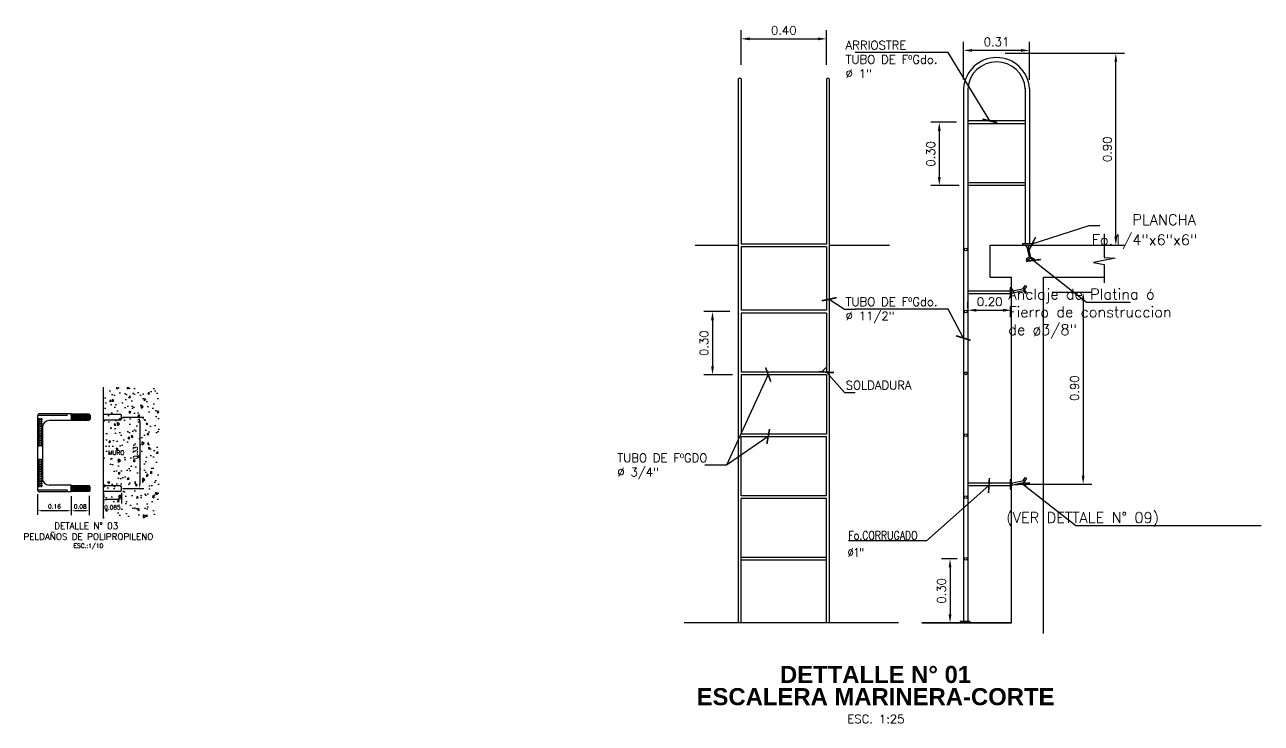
# Model space of a CAD drawing. Header units: metres. Extents: x -90 to 2507, y -28 to 972.
# Drawn here: x 179.18 to 184.98, y 186.22 to 189.5 of the extents above; entities that cross this region are included whole.
import ezdxf
from ezdxf.enums import TextEntityAlignment as Align

# ---------------------------------------------------------------- set-up
doc = ezdxf.new("R2010")
doc.units = ezdxf.units.M
doc.linetypes.add('HIDDEN', pattern=[9.524999999999999, 6.35, -3.175])
for name, color, linetype in [('A-MURO', 6, 'Continuous'), ('FIERRO', 6, 'Continuous'), ('G-achurado', 9, 'Continuous'), ('G-acotado', 8, 'Continuous'), ('G-textos-notas', 7, 'Continuous'), ('G-textos-subtitulo', 3, 'Continuous'), ('G-textos-titulos', 4, 'Continuous'), ('S-TUBERIAS-NUEVAS', 3, 'Continuous')]:
    doc.layers.add(name, color=color, linetype=linetype)
doc.styles.add('01COTAS', font='romans.shx')
doc.styles.add('10-NOTAS', font='romans.shx', dxfattribs={"height": 0.02})
doc.styles.add('10-SUBTITULO', font='romand.shx', dxfattribs={"height": 0.03})
doc.styles.add('20-NOTAS', font='romans.shx', dxfattribs={"height": 0.04})
doc.styles.add('20-TITULO', font='arialbd.ttf', dxfattribs={"height": 0.08})
doc.styles.add('25-NOTAS', font='romans.shx', dxfattribs={"height": 0.05})
doc.styles.add('ROMANS', font='romans.shx')
doc.dimstyles.new('DIM-1', dxfattribs={"dimtxt": 0.05, "dimasz": 0.05, "dimexe": 0.05, "dimexo": 0.025, "dimgap": 0.03, "dimtad": 2, "dimtih": 1, "dimtoh": 1, "dimzin": 1, "dimdsep": 46, "dimtxsty": 'ROMANS', "dimblk": 'ARCHTICK', "dimcen": 0, "dimdle": 0.05, "dimclrd": 1, "dimclre": 1, "dimclrt": 256, "dimadec": 0, "dimazin": 0, "dimtfac": 1, "dimtofl": 0, "dimtmove": 0, "dimatfit": 3, "dimldrblk": 'ARCHTICK', "dimfxl": 1, "dimtolj": 1, "dimtzin": 1, "dimlwd": -1, "dimlwe": -1, "dimarcsym": 0})
doc.dimstyles.new('DIM-10-PLANTA', dxfattribs={"dimscale": 0.01, "dimtxt": 2, "dimasz": 2, "dimexe": 2, "dimexo": 2, "dimgap": 1, "dimtad": 1, "dimzin": 1, "dimdsep": 46, "dimtxsty": '01COTAS', "dimcen": 25, "dimclrd": 9, "dimclre": 9, "dimclrt": 7, "dimadec": 0, "dimazin": 0, "dimtfac": 1, "dimtmove": 2, "dimatfit": 3, "dimfxl": 1, "dimtolj": 1, "dimtzin": 0, "dimarcsym": 0})
doc.dimstyles.new('DIM-20-PLANTA', dxfattribs={"dimscale": 0.02, "dimtxt": 2, "dimasz": 2, "dimexe": 2, "dimexo": 2, "dimgap": 1, "dimtad": 1, "dimzin": 1, "dimdsep": 46, "dimtxsty": '01COTAS', "dimcen": 25, "dimclrd": 9, "dimclre": 9, "dimclrt": 7, "dimadec": 0, "dimazin": 0, "dimtfac": 1, "dimtmove": 2, "dimatfit": 3, "dimfxl": 1, "dimtolj": 1, "dimtzin": 0, "dimarcsym": 0})
pattern_1 = [(99.99999999999993, (-18.17732780829236, -18.74069743111727), (-0.007222826262529514, -0.001273579147053635), []), (99.99999999999993, (-18.17534472506397, -18.73786529475743), (-0.007222826262529514, -0.001273579147053635), [])]
pattern_2 = [(0, (-18.19874709090128, -18.74069743111727), (0, 0.005587999999999788), [0.005587999999999788, -0.005587999999999788]), (90, (-18.19874709090128, -18.74069743111727), (-0.005587999999999788, 3.421663156817575e-19), [0.005587999999999788, -0.005587999999999788])]

# ---------------------------------------------------------------- blocks, each defined once
blk = doc.blocks.new('*D139')
at = {"color": 9, "lineweight": -2, "transparency": 16777216}
for p, q in [((182.485866158292, 188.1529601445297), (182.3653010404178, 188.1529601445297)), ((182.4053010404178, 188.1129601445297), (182.4053010404178, 187.8964601445296)), ((182.498866158292, 187.8564601445296), (182.3653010404178, 187.8564601445296))]:
    blk.add_line(p, q, dxfattribs=at)
at = {"color": 9, "transparency": 16777216}
for points in [[(182.3986343737511, 188.1129601445297), (182.4119677070844, 188.1129601445297), (182.4053010404178, 188.1529601445297)], [(182.3986343737511, 187.8964601445296), (182.4119677070844, 187.8964601445296), (182.4053010404178, 187.8564601445296)]]:
    blk.add_solid(points, dxfattribs=at)
at = {"layer": 'Defpoints', "color": 0, "transparency": 16777216}
for p in [(182.525866158292, 188.1529601445297), (182.4053010404178, 187.8564601445296), (182.538866158292, 187.8564601445296)]:
    blk.add_point(p, dxfattribs=at)
at = {"color": 7, "transparency": 16777216, "insert": (182.3653010404178, 188.0047101445296), "char_height": 0.04, "attachment_point": 5, "rotation": 90, "style": '01COTAS'}
blk.add_mtext('\\A1;0.30', dxfattribs=at)
blk = doc.blocks.new('*D140')
at = {"color": 9, "lineweight": -2, "transparency": 16777216}
for p, q in [((182.538866158292, 189.3105679239719), (182.538866158292, 189.4716232488165)), ((182.9388661582919, 189.3105679239719), (182.9388661582919, 189.4716232488165)), ((182.578866158292, 189.4316232488165), (182.898866158292, 189.4316232488165))]:
    blk.add_line(p, q, dxfattribs=at)
at = {"color": 9, "transparency": 16777216}
for points in [[(182.578866158292, 189.4382899154832), (182.578866158292, 189.4249565821498), (182.538866158292, 189.4316232488165)], [(182.898866158292, 189.4382899154832), (182.898866158292, 189.4249565821498), (182.9388661582919, 189.4316232488165)]]:
    blk.add_solid(points, dxfattribs=at)
at = {"layer": 'Defpoints', "color": 0, "transparency": 16777216}
for p in [(182.9388661582919, 189.4316232488165), (182.538866158292, 189.2705679239719), (182.9388661582919, 189.2705679239719)]:
    blk.add_point(p, dxfattribs=at)
at = {"color": 7, "transparency": 16777216, "insert": (182.738866158292, 189.4716232488165), "char_height": 0.04, "attachment_point": 5, "style": '01COTAS'}
blk.add_mtext('\\A1;0.40', dxfattribs=at)
blk = doc.blocks.new('*D141')
at = {"color": 9, "lineweight": -2, "transparency": 16777216}
for p, q in [((183.5811106625912, 189.2411601474155), (183.5811106625912, 189.4173428757161)), ((183.890259467311, 189.2387970100696), (183.890259467311, 189.4173428757161)), ((183.850259467311, 189.3773428757161), (183.6211106625912, 189.3773428757161))]:
    blk.add_line(p, q, dxfattribs=at)
at = {"color": 9, "transparency": 16777216}
for points in [[(183.6211106625912, 189.3840095423828), (183.6211106625912, 189.3706762090494), (183.5811106625912, 189.3773428757161)], [(183.850259467311, 189.3840095423828), (183.850259467311, 189.3706762090494), (183.890259467311, 189.3773428757161)]]:
    blk.add_solid(points, dxfattribs=at)
at = {"layer": 'Defpoints', "color": 0, "transparency": 16777216}
for p in [(183.5811106625912, 189.3773428757161), (183.5811106625912, 189.2011601474155), (183.890259467311, 189.1987970100696)]:
    blk.add_point(p, dxfattribs=at)
at = {"color": 7, "transparency": 16777216, "insert": (183.7356850649511, 189.4173428757161), "char_height": 0.04, "attachment_point": 5, "style": '01COTAS'}
blk.add_mtext('\\A1;0.31', dxfattribs=at)
blk = doc.blocks.new('*D490')
at = {"color": 9, "lineweight": -2, "transparency": 16777216}
for p, q in [((183.6011106599213, 188.1703347020533), (183.6011106599213, 188.1994974352245)), ((183.805997835549, 188.1703347020533), (183.805997835549, 188.1994974352245)), ((183.6411106599213, 188.1594974352245), (183.765997835549, 188.1594974352245))]:
    blk.add_line(p, q, dxfattribs=at)
at = {"color": 9, "transparency": 16777216}
for points in [[(183.6411106599213, 188.1661641018911), (183.6411106599213, 188.1528307685578), (183.6011106599213, 188.1594974352245)], [(183.765997835549, 188.1661641018911), (183.765997835549, 188.1528307685578), (183.805997835549, 188.1594974352245)]]:
    blk.add_solid(points, dxfattribs=at)
at = {"layer": 'Defpoints', "color": 0, "transparency": 16777216}
for p in [(183.805997835549, 188.1594974352245), (183.6011106599213, 188.1303347020533), (183.805997835549, 188.1303347020533)]:
    blk.add_point(p, dxfattribs=at)
at = {"color": 7, "transparency": 16777216, "insert": (183.7035542477352, 188.1994974352245), "char_height": 0.04, "attachment_point": 5, "style": '01COTAS'}
blk.add_mtext('\\A1;0.20', dxfattribs=at)
blk = doc.blocks.new('*D491')
at = {"color": 9, "lineweight": -2, "transparency": 16777216}
for p, q in [((183.7756850649973, 189.3639122844814), (184.334596947231, 189.3639122844814)), ((184.294596947231, 188.5039122844813), (184.294596947231, 189.3239122844815)), ((184.1929422037217, 188.4639122844814), (184.334596947231, 188.4639122844814))]:
    blk.add_line(p, q, dxfattribs=at)
at = {"color": 9, "transparency": 16777216}
for points in [[(184.2879302805643, 189.3239122844815), (184.3012636138976, 189.3239122844815), (184.294596947231, 189.3639122844814)], [(184.2879302805643, 188.5039122844813), (184.3012636138976, 188.5039122844813), (184.294596947231, 188.4639122844814)]]:
    blk.add_solid(points, dxfattribs=at)
at = {"layer": 'Defpoints', "color": 0, "transparency": 16777216}
for p in [(183.7356850649973, 189.3639122844814), (184.294596947231, 189.3639122844814), (184.1529422037217, 188.4639122844814)]:
    blk.add_point(p, dxfattribs=at)
at = {"color": 7, "transparency": 16777216, "insert": (184.254596947231, 188.9139122844813), "char_height": 0.04, "attachment_point": 5, "rotation": 90, "style": '01COTAS'}
blk.add_mtext('\\A1;0.90', dxfattribs=at)
blk = doc.blocks.new('*D492')
at = {"color": 9, "lineweight": -2, "transparency": 16777216}
for p, q in [((183.9959978355492, 188.2439122844814), (184.1813673135832, 188.2439122844814)), ((184.1413673135832, 188.2039122844814), (184.1413673135832, 187.3839122844813)), ((183.8391933030876, 187.3439122844813), (184.1813673135832, 187.3439122844813))]:
    blk.add_line(p, q, dxfattribs=at)
at = {"color": 9, "transparency": 16777216}
for points in [[(184.1347006469165, 188.2039122844814), (184.1480339802499, 188.2039122844814), (184.1413673135832, 188.2439122844814)], [(184.1347006469165, 187.3839122844813), (184.1480339802499, 187.3839122844813), (184.1413673135832, 187.3439122844813)]]:
    blk.add_solid(points, dxfattribs=at)
at = {"layer": 'Defpoints', "color": 0, "transparency": 16777216}
for p in [(183.9559978355492, 188.2439122844814), (183.7991933030876, 187.3439122844813), (184.1413673135832, 187.3439122844813)]:
    blk.add_point(p, dxfattribs=at)
at = {"color": 7, "transparency": 16777216, "insert": (184.1013673135832, 187.7939122844813), "char_height": 0.04, "attachment_point": 5, "rotation": 90, "style": '01COTAS'}
blk.add_mtext('\\A1;0.90', dxfattribs=at)
blk = doc.blocks.new('*D493')
at = {"color": 9, "lineweight": -2, "transparency": 16777216}
for p, q in [((183.5511874970809, 186.993912284481), (183.4779794690333, 186.993912284481)), ((183.5179794690333, 186.953912284481), (183.5179794690333, 186.733912284481)), ((183.5251528321818, 186.693912284481), (183.4779794690333, 186.693912284481))]:
    blk.add_line(p, q, dxfattribs=at)
at = {"color": 9, "transparency": 16777216}
for points in [[(183.5113128023666, 186.953912284481), (183.5246461356999, 186.953912284481), (183.5179794690333, 186.993912284481)], [(183.5113128023666, 186.733912284481), (183.5246461356999, 186.733912284481), (183.5179794690333, 186.693912284481)]]:
    blk.add_solid(points, dxfattribs=at)
at = {"layer": 'Defpoints', "color": 0, "transparency": 16777216}
for p in [(183.5911874970809, 186.993912284481), (183.5179794690333, 186.693912284481), (183.5651528321818, 186.693912284481)]:
    blk.add_point(p, dxfattribs=at)
at = {"color": 7, "transparency": 16777216, "insert": (183.4779794690333, 186.843912284481), "char_height": 0.04, "attachment_point": 5, "rotation": 90, "style": '01COTAS'}
blk.add_mtext('\\A1;0.30', dxfattribs=at)
blk = doc.blocks.new('*D537')
at = {"layer": 'Defpoints', "color": 0, "transparency": 16777216}
for p in [(179.4016985943705, 187.3080798305427), (179.4854888791234, 187.310241890013), (179.4016985943705, 187.2196510680861)]:
    blk.add_point(p, dxfattribs=at)
at = {"layer": 'G-acotado', "color": 9, "lineweight": -2, "transparency": 16777216}
for p, q in [((179.4016985943705, 187.2880798305426), (179.4016985943705, 187.199651068086)), ((179.4854888791234, 187.290241890013), (179.4854888791234, 187.199651068086)), ((179.4654888791234, 187.2196510680861), (179.4216985943706, 187.2196510680861))]:
    blk.add_line(p, q, dxfattribs=at)
at = {"layer": 'G-acotado', "color": 9, "transparency": 16777216}
for points in [[(179.4216985943706, 187.2229844014194), (179.4216985943706, 187.2163177347527), (179.4016985943705, 187.2196510680861)], [(179.4654888791234, 187.2229844014194), (179.4654888791234, 187.2163177347527), (179.4854888791234, 187.2196510680861)]]:
    blk.add_solid(points, dxfattribs=at)
at = {"layer": 'G-acotado', "color": 7, "transparency": 16777216, "insert": (179.443593736747, 187.2396510680861), "char_height": 0.02, "attachment_point": 5, "style": '01COTAS'}
blk.add_mtext('\\A1;0.08', dxfattribs=at)
blk = doc.blocks.new('*D538')
at = {"layer": 'Defpoints', "color": 0, "transparency": 16777216}
for p in [(179.2439094130457, 187.3174585203136), (179.4016985943705, 187.3080798305427), (179.2439094130457, 187.2198654493144)]:
    blk.add_point(p, dxfattribs=at)
at = {"layer": 'G-acotado', "color": 9, "lineweight": -2, "transparency": 16777216}
for p, q in [((179.2439094130457, 187.2974585203135), (179.2439094130457, 187.1998654493144)), ((179.4016985943705, 187.2880798305426), (179.4016985943705, 187.1998654493144)), ((179.3816985943705, 187.2198654493144), (179.2639094130457, 187.2198654493144))]:
    blk.add_line(p, q, dxfattribs=at)
at = {"layer": 'G-acotado', "color": 9, "transparency": 16777216}
for points in [[(179.2639094130457, 187.2231987826477), (179.2639094130457, 187.216532115981), (179.2439094130457, 187.2198654493144)], [(179.3816985943705, 187.2231987826477), (179.3816985943705, 187.216532115981), (179.4016985943705, 187.2198654493144)]]:
    blk.add_solid(points, dxfattribs=at)
at = {"layer": 'G-acotado', "color": 7, "transparency": 16777216, "insert": (179.3228040037081, 187.2398654493144), "char_height": 0.02, "attachment_point": 5, "style": '01COTAS'}
blk.add_mtext('\\A1;0.16', dxfattribs=at)
blk = doc.blocks.new('*D310')
at = {"layer": 'Defpoints', "color": 0, "transparency": 16777216}
for p in [(179.6230769134316, 187.6583211882277), (179.6230769134316, 187.3238768989501), (179.7219726350186, 187.3238768989501)]:
    blk.add_point(p, dxfattribs=at)
at = {"layer": 'G-acotado', "color": 9, "lineweight": -2, "transparency": 16777216}
for p, q in [((179.6430769134316, 187.6583211882277), (179.7419726350186, 187.6583211882277)), ((179.7219726350186, 187.6383211882276), (179.7219726350186, 187.3438768989502)), ((179.6430769134316, 187.3238768989501), (179.7419726350186, 187.3238768989501))]:
    blk.add_line(p, q, dxfattribs=at)
at = {"layer": 'G-acotado', "color": 9, "transparency": 16777216}
for points in [[(179.7186393016853, 187.6383211882276), (179.725305968352, 187.6383211882276), (179.7219726350186, 187.6583211882277)], [(179.7186393016853, 187.3438768989502), (179.725305968352, 187.3438768989502), (179.7219726350186, 187.3238768989501)]]:
    blk.add_solid(points, dxfattribs=at)
at = {"layer": 'G-acotado', "color": 7, "transparency": 16777216, "insert": (179.7019726350186, 187.4910990435889), "char_height": 0.02, "attachment_point": 5, "rotation": 90, "style": '01COTAS'}
blk.add_mtext('\\A1;0.33', dxfattribs=at)
blk = doc.blocks.new('*D311')
at = {"layer": 'Defpoints', "color": 0, "transparency": 16777216}
for p in [(179.5517723004632, 187.3238768989501), (179.636632057563, 187.3238768989501), (179.636632057563, 187.273631406932)]:
    blk.add_point(p, dxfattribs=at)
at = {"layer": 'G-acotado', "color": 9, "lineweight": -2, "transparency": 16777216}
for p, q in [((179.5517723004632, 187.3038768989501), (179.5517723004632, 187.253631406932)), ((179.5717723004632, 187.273631406932), (179.616632057563, 187.273631406932)), ((179.636632057563, 187.3038768989501), (179.636632057563, 187.253631406932))]:
    blk.add_line(p, q, dxfattribs=at)
at = {"layer": 'G-acotado', "color": 9, "transparency": 16777216}
for points in [[(179.5717723004632, 187.2769647402653), (179.5717723004632, 187.2702980735987), (179.5517723004632, 187.273631406932)], [(179.616632057563, 187.2769647402653), (179.616632057563, 187.2702980735987), (179.636632057563, 187.273631406932)]]:
    blk.add_solid(points, dxfattribs=at)
at = {"layer": 'G-acotado', "color": 7, "transparency": 16777216, "insert": (179.5942021790131, 187.2357257274887), "char_height": 0.02, "attachment_point": 5, "style": '01COTAS'}
blk.add_mtext('\\A1;0.085', dxfattribs=at)
blk = doc.blocks.new('*D343')
at = {"color": 9, "lineweight": -2, "transparency": 16777216}
for p, q in [((183.5481106599215, 189.0404122844815), (183.4275455420473, 189.0404122844815)), ((183.4675455420473, 189.0004122844815), (183.4675455420473, 188.7839122844814)), ((183.5611106599215, 188.7439122844814), (183.4275455420473, 188.7439122844814))]:
    blk.add_line(p, q, dxfattribs=at)
at = {"color": 9, "transparency": 16777216}
for points in [[(183.4608788753806, 189.0004122844815), (183.4742122087139, 189.0004122844815), (183.4675455420473, 189.0404122844815)], [(183.4608788753806, 188.7839122844814), (183.4742122087139, 188.7839122844814), (183.4675455420473, 188.7439122844814)]]:
    blk.add_solid(points, dxfattribs=at)
at = {"layer": 'Defpoints', "color": 0, "transparency": 16777216}
for p in [(183.5881106599215, 189.0404122844815), (183.4675455420473, 188.7439122844814), (183.6011106599215, 188.7439122844814)]:
    blk.add_point(p, dxfattribs=at)
at = {"color": 7, "transparency": 16777216, "insert": (183.4275455420473, 188.8921622844814), "char_height": 0.04, "attachment_point": 5, "rotation": 90, "style": '01COTAS'}
blk.add_mtext('\\A1;0.30', dxfattribs=at)

msp = doc.modelspace()

# ---------------------------------------------------------------- hatches: boundary and pattern name
h = msp.add_hatch()
h.set_pattern_fill('ANGLE', color=8, scale=2)
h.set_pattern_definition([(0, (-182.938866158292, -187.8694601445296), (0, 13.97), [10.16, -3.81]), (90, (-182.938866158292, -187.8694601445296), (-13.97, 8.554157892044263e-16), [10.16, -3.81])])
h.paths.add_polyline_path([(182.9388661582919, 187.8924113852765), (182.9159149175449, 187.8694601445296), (182.9388661582919, 187.8694601445296)])
h = msp.add_hatch()
h.set_pattern_fill('ANSI32', color=8, scale=0.0007699999999999708, angle=55)
h.set_pattern_definition(pattern_1)
h.paths.add_polyline_path([(179.4016985943705, 187.6719561971647), (179.4016985943705, 187.6446861792905), (179.4854888791234, 187.6446861792905), (179.4854888791234, 187.6719561971647)])
h = msp.add_hatch()
h.set_pattern_fill('ANSI32', color=8, scale=0.001099999999999958, angle=45)
h.set_pattern_definition([(90, (-18.17732780829236, -18.74069743111727), (-0.0104774999999996, 1.908195823574416e-18), []), (90, (-18.17383530678381, -18.73720492960872), (-0.0104774999999996, 1.908195823574416e-18), [])])
h.paths.add_polyline_path([(179.4895649750802, 187.667035830826), (179.4854888791234, 187.6719561971647), (179.4854888791234, 187.6446861792905), (179.4895649750802, 187.6496065456292)])
h = msp.add_hatch()
h.set_pattern_fill('SQUARE', color=8, scale=0.001759999999999933)
h.set_pattern_definition(pattern_2)
h.paths.add_polyline_path([(179.2439094130457, 187.6575952005206), (179.266829458474, 187.6575952005206), (179.266829458474, 187.5188193858901), (179.2439094130457, 187.5188193858901)])
h = msp.add_hatch()
h.set_pattern_fill('SQUARE', color=8, scale=0.001759999999999933)
h.set_pattern_definition(pattern_2)
h.paths.add_polyline_path([(179.2439094130457, 187.3296652698071), (179.266829458474, 187.3296652698071), (179.266829458474, 187.4633787012876), (179.2439094130457, 187.4633787012876)])
h = msp.add_hatch()
h.set_pattern_fill('ANSI32', color=8, scale=0.0007699999999999708, angle=55)
h.set_pattern_definition(pattern_1)
h.paths.add_polyline_path([(179.4854888791234, 187.310241890013), (179.4016985943705, 187.310241890013), (179.4016985943705, 187.3375119078872), (179.4854888791234, 187.3375119078872)])
h = msp.add_hatch()
h.set_pattern_fill('ANSI32', color=8, scale=0.001099999999999958, angle=45)
h.set_pattern_definition([(90, (0, 0), (-0.01047749999999961, 8.673617379884035e-19), []), (90, (0.003492501508549937, 0.003492501508549936), (-0.01047749999999961, 8.673617379884035e-19), [])])
h.paths.add_polyline_path([(179.4895649750802, 187.3325915415485), (179.4854888791234, 187.3375119078872), (179.4854888791234, 187.310241890013), (179.4895649750802, 187.3151622563517)])
h = msp.add_hatch()
h.set_pattern_fill('ANSI32', color=8, scale=0.001, angle=45)
h.set_pattern_definition([(90, (0, 0), (-0.009525, 1.734723475976807e-18), []), (90, (0.003175001371409154, 0.003175001371409153), (-0.009525, 1.734723475976807e-18), [])])
h.paths.add_polyline_path([(179.6971752576183, 187.3235088067971), (179.6934697158393, 187.3190357464891), (179.6934697158393, 187.3438266718293), (179.6971752576183, 187.3393536115214)])
at = {"layer": 'G-achurado'}
h = msp.add_hatch(dxfattribs=at)
h.set_pattern_fill('AR-CONC', color=256, scale=0.0005, angle=45, style=0)
h.set_pattern_definition([(94.99999999999997, (0, 0), (0.07004732517288591, 0.05877668970241508), [0.009525, -0.104775]), (40.00000000000002, (0, 0), (-0.0800092265712208, 0.05508836428940973), [0.00762, -0.08382029208500001]), (145.4514447, (0.005837258579347804, 0.004898041522366725), (-0.009961898814829902, 0.1138650510684268), [0.008095004400000001, -0.0890451223]), (91.18419999999998, (-0.01796051224214068, 0.01796051224213713), (0.1107051216152352, 0.08097670643713525), [0.0142875, -0.1571625]), (141.63555761, (-0.008735102200034817, 0.02470857367635659), (-0.003543308738109291, 0.1714133818076472), [0.01214251157, -0.13356780408]), (36.18415117000001, (-0.01796051224214068, 0.01796051224213713), (-0.003543308729036077, 0.1714133818081016), [0.011429983535, -0.12572986596]), (66, (-0.004490128060538723, 0.0224506403026723), (0.08975998965467497, 0.01744757453719908), [0.009524999999999995, -0.104775]), (11.00000000000004, (-0.004490128060538723, 0.0224506403026723), (-0.04326996326117277, 0.08697059659687727), [0.00762, -0.08381999999999999]), (116.451445, (0.002989871093376451, 0.02390460482734369), (0.04649002593786487, 0.1044181713506668), [0.008095004400000001, -0.0890449688]), (82.50000000000001, (0, 0), (-0.0288027345339052, 0.03098670683679349), [0, -0.08280399999999996, 0, -0.08508999999999996, 0, -0.08413749999999996]), (52.49999999999999, (0, 0), (-0.01179486365971243, 0.05904350013734615), [0, -0.04851399999999999, 0, -0.080899, 0, -0.03206750000000001]), (12.5, (-0.02002597114999105, -0.02002597114998395), (0.04996393151625789, 0.04591309779135679), [0, -0.03175, 0, -0.09906000000000001, 0, -0.131445]), (2.499999999999997, (-0.02900622727105429, -0.02900622727105429), (0.04338195220910838, 0.0613611964405571), [0, -0.041275, 0, -0.065786, 0, -0.093345])])
h.paths.add_polyline_path([(179.5517723004633, 187.7982537106318), (179.8122192666253, 187.7982537106318), (179.8122192666253, 187.1839443765459), (179.5517723004633, 187.1839443765459)])

# ---------------------------------------------------------------- linework, layer by layer
for points in [[(182.9159149175449, 187.8694601445296), (182.9388680907761, 187.8924133177607)], [(179.4016985943705, 187.674118256635), (179.2532881028166, 187.674118256635)], [(179.3827510222014, 187.6661182566351), (179.3827510222014, 187.6741182566351)], [(179.4016985943705, 187.674118256635), (179.4016985943705, 187.6425241198202)], [(179.4895649750803, 187.667035830826), (179.4854888791234, 187.6719561971647)], [(179.2439094130457, 187.6647395668642), (179.2439094130457, 187.3174585203136)], [(179.3827510222014, 187.6661182566351), (179.2440113018413, 187.6661182566351)], [(179.266829458474, 187.6135303694118), (179.266829458474, 187.3686677177659)], [(179.4016985943705, 187.6425241198202), (179.2976385913074, 187.6425241198202)], [(179.4895649750803, 187.6496065456292), (179.4854888791234, 187.6446861792905)], [(179.4895649750803, 187.667035830826), (179.4895649750803, 187.6496065456292)], [(179.4016985943705, 187.3396739673575), (179.2976385913074, 187.3396739673575)], [(179.4016985943705, 187.3080798305427), (179.4016985943705, 187.3396739673575)], [(179.4895649750803, 187.3325915415485), (179.4854888791234, 187.3375119078872)], [(179.4895649750803, 187.3151622563517), (179.4895649750803, 187.3325915415485)], [(179.3827510222014, 187.3160798305427), (179.2440113018413, 187.3160798305427)], [(179.4016985943705, 187.3080798305427), (179.2532881028166, 187.3080798305427)], [(179.3827510222014, 187.3160798305427), (179.3827510222014, 187.3080798305427)], [(179.4895649750803, 187.3151622563517), (179.4854888791234, 187.310241890013)]]:
    msp.add_lwpolyline(points)
at = {"color": 1}
msp.add_lwpolyline([(179.5517723004633, 187.1839443765459), (179.5517723004633, 187.7982537106318)], dxfattribs=at)
for points in [[(179.4854888791234, 187.6719561971647), (179.4016985943705, 187.6719561971647), (179.4016985943705, 187.6446861792905), (179.4854888791234, 187.6446861792905)], [(179.4854888791234, 187.310241890013), (179.4016985943705, 187.310241890013), (179.4016985943705, 187.3375119078872), (179.4854888791234, 187.3375119078872)]]:
    msp.add_lwpolyline(points, close=True)
at = {"linetype": 'HIDDEN', "ltscale": 0.3}
for points in [[(179.6325559616062, 187.6446861792905), (179.5517723004632, 187.6446861792905), (179.5517723004632, 187.6719561971647), (179.6325559616062, 187.6719561971647)], [(179.6325559616062, 187.310241890013), (179.5517723004632, 187.310241890013), (179.5517723004632, 187.3375119078872), (179.6325559616062, 187.3375119078872)]]:
    msp.add_lwpolyline(points, dxfattribs=at)
at = {"linetype": 'HIDDEN', "ltscale": 0.7}
for points in [[(179.636632057563, 187.667035830826), (179.6325559616062, 187.6719561971647)], [(179.636632057563, 187.6496065456292), (179.6325559616062, 187.6446861792905)], [(179.636632057563, 187.6496065456292), (179.636632057563, 187.667035830826)], [(179.636632057563, 187.3325915415485), (179.6325559616062, 187.3375119078872)], [(179.636632057563, 187.3151622563517), (179.636632057563, 187.3325915415485)], [(179.636632057563, 187.3151622563517), (179.6325559616062, 187.310241890013)]]:
    msp.add_lwpolyline(points, dxfattribs=at)
for centre, radius, start, end in [((179.2532881028166, 187.6647395668642), 0.00937868977087497, 90, 180), ((179.2983302704634, 187.6109231666343), 0.03160852198878095, 91.25388525830357, 175.2686295762348), ((179.2983302704634, 187.3712749205434), 0.03160852198878095, 184.731370423764, 268.7461147416964), ((179.2532881028166, 187.3174585203136), 0.00937868977087497, 180, 270)]:
    msp.add_arc(centre, radius, start, end)
at = {"layer": 'A-MURO', "color": 1, "ltscale": 0.18}
for p, q in [((182.3242774226965, 188.4639122844815), (182.525866158292, 188.4639122844815)), ((182.9518661582919, 188.4639122844814), (183.2348849283268, 188.4639122844814)), ((183.7059978355489, 188.3139122844813), (183.7059978355489, 188.4639122844814)), ((183.7059978355489, 188.4639122844814), (184.2391641141289, 188.4639122844813)), ((183.7059978355489, 188.3139122844813), (183.805997835549, 188.3139122844813)), ((183.805997835549, 186.6939122844809), (183.805997835549, 188.3139122844813)), ((183.9559978355489, 186.6438960030431), (183.9559978355489, 188.3139122844813)), ((183.9559978355489, 188.3139122844813), (184.2391641141289, 188.3139122844813)), ((183.385997835549, 186.6939122844809), (183.805997835549, 186.6939122844809))]:
    msp.add_line(p, q, dxfattribs=at)
for points in [[(184.2391641141289, 188.5179081744446), (184.2391641141289, 188.4071007575831), (184.2921148082013, 188.4031075276116), (184.1892107054227, 188.3831423703536), (184.2401635461003, 188.3741578510675), (184.2401635461003, 188.2873088214356)], [(183.8775217786562, 188.4575444121225), (183.888905053206, 188.408855916927), (183.8745854686693, 188.3986487070776), (183.8787723732462, 188.3932127210812), (183.8968117283802, 188.4065300721721), (183.8854108059873, 188.4573670795239)], [(183.89628886217, 188.4088615461042), (183.9120864559258, 188.3998796039705), (183.9082109740028, 188.3931995614782), (183.8924576159557, 188.4033356564619)], [(183.8123657079078, 188.2411745944918), (183.8610542031033, 188.2525578690416), (183.8712614129527, 188.2382382845049), (183.8766973989491, 188.2424251890818), (183.8633800478582, 188.2604645442158), (183.8125430405064, 188.2490636218229)], [(183.8610485739262, 188.2599416780056), (183.8700305160598, 188.2757392717614), (183.8767105585521, 188.2718637898384), (183.8665744635684, 188.2561104317913)], [(183.8123657079078, 187.3411745944917), (183.8610542031033, 187.3525578690416), (183.8712614129527, 187.3382382845049), (183.8766973989491, 187.3424251890818), (183.8633800478582, 187.3604645442158), (183.8125430405064, 187.3490636218229)], [(183.8610485739262, 187.3599416780056), (183.8700305160598, 187.3757392717613), (183.8767105585521, 187.3718637898384), (183.8665744635684, 187.3561104317913)], [(183.2761873096558, 186.6939122844809), (182.2725271216737, 186.6939122844809)], [(183.805997835549, 186.6939122844809), (183.3859978355489, 186.6939122844809)]]:
    msp.add_lwpolyline(points, dxfattribs=at)
for centre, radius, start, end in [((183.8658321184078, 188.4517427193438), 0.01305020290382516, 26.39565467920616, 68.83098501791747), ((183.8946101918711, 188.45728901673), 0.009199717084743507, 133.950262767568, 179.5138195745158), ((183.8126211033003, 188.2582630077067), 0.009199717084743507, 223.9502627675677, 269.5138195745158), ((183.8181674006865, 188.2294849342433), 0.01305020290382516, 116.3956546792052, 158.8309850179174), ((183.8126211033003, 187.3582630077067), 0.009199717084743507, 223.9502627675677, 269.5138195745158), ((183.8181674006865, 187.3294849342433), 0.01305020290382516, 116.3956546792052, 158.8309850179174)]:
    msp.add_arc(centre, radius, start, end, dxfattribs=at)
at = {"layer": 'S-TUBERIAS-NUEVAS', "color": 2}
for p, q in [((182.525866158292, 189.244471847318), (182.5258661582919, 186.6939122844809)), ((182.538866158292, 189.244471847318), (182.538866158292, 188.4694601445298)), ((182.9388661582919, 189.244471847318), (182.9388661582919, 188.4694601445298)), ((182.951866158292, 189.244471847318), (182.9518661582919, 186.6939122844809)), ((183.5811106625913, 189.1987970102316), (183.5811106625911, 186.7007168169423)), ((183.6011106599215, 189.1988073442688), (183.6011106599213, 186.7007168169423)), ((183.8702594699807, 189.1988073441064), (183.8702594699805, 188.4707168169428)), ((183.890259467311, 189.1987970100696), (183.890259467311, 188.4707168169428)), ((183.8702594699806, 189.0469122844815), (183.6011106599215, 189.0469122844814)), ((183.8702594699806, 189.0339122844814), (183.6011106599215, 189.0339122844814)), ((183.8702594699806, 188.7569122844814), (183.6011106599215, 188.7569122844814)), ((183.8702594699806, 188.7439122844814), (183.6011106599215, 188.7439122844814)), ((182.9388661582919, 188.4694601445298), (182.538866158292, 188.4694601445298)), ((182.538866158292, 188.4564601445298), (182.538866158292, 188.1594601445296)), ((182.9388661582919, 188.4564601445298), (182.538866158292, 188.4564601445298)), ((182.9388661582919, 188.4564601445298), (182.9388661582919, 188.1594601445296)), ((183.8578016382363, 188.4707168169428), (183.8578016382363, 188.4639122844814)), ((183.9027172990552, 188.4707168169428), (183.8578016382363, 188.4707168169428)), ((183.9027172990552, 188.4707168169428), (183.9027172990552, 188.4639122844814)), ((183.6011106599213, 188.2504044167475), (183.7991933030876, 188.2504044167475)), ((183.7991933030876, 188.2663701148907), (183.805997835549, 188.2663701148907)), ((183.7991933030876, 188.2663701148907), (183.7991933030876, 188.2214544540718)), ((183.7991933030876, 188.2663701148907), (183.805997835549, 188.2663701148907)), ((183.7991933030876, 188.2663701148907), (183.7991933030876, 188.2214544540718)), ((183.6011106599213, 188.2374201522151), (183.7991933030876, 188.2374201522151)), ((183.7991933030876, 188.2214544540718), (183.805997835549, 188.2214544540718)), ((183.7991933030876, 188.2214544540718), (183.805997835549, 188.2214544540718)), ((182.9388661582919, 188.1594601445296), (182.538866158292, 188.1594601445296)), ((182.538866158292, 188.1464601445296), (182.538866158292, 187.8694601445296)), ((182.9388661582919, 188.1464601445296), (182.538866158292, 188.1464601445296)), ((182.9388661582919, 188.1464601445296), (182.9388661582919, 187.8694601445296)), ((182.9388661582919, 187.8694601445296), (182.538866158292, 187.8694601445296)), ((182.538866158292, 187.8564601445296), (182.538866158292, 187.5794601445296)), ((182.9388661582919, 187.8564601445296), (182.538866158292, 187.8564601445296)), ((182.9388661582919, 187.8564601445296), (182.9388661582919, 187.5794601445296)), ((182.9388661582919, 187.5794601445296), (182.538866158292, 187.5794601445296)), ((182.538866158292, 187.2894601445296), (182.538866158292, 187.5664601445296)), ((182.9388661582919, 187.5664601445296), (182.538866158292, 187.5664601445296)), ((182.9388661582919, 187.2894601445296), (182.9388661582919, 187.5664601445296)), ((183.6011106599213, 187.3504044167475), (183.7991933030876, 187.3504044167475)), ((183.6011106599213, 187.3374201522151), (183.7991933030876, 187.3374201522151)), ((183.7991933030876, 187.3663701148907), (183.805997835549, 187.3663701148907)), ((183.7991933030876, 187.3663701148907), (183.7991933030876, 187.3214544540718)), ((183.7991933030876, 187.3663701148907), (183.805997835549, 187.3663701148907)), ((183.7991933030876, 187.3663701148907), (183.7991933030876, 187.3214544540718)), ((183.7991933030876, 187.3214544540718), (183.805997835549, 187.3214544540718)), ((183.7991933030876, 187.3214544540718), (183.805997835549, 187.3214544540718)), ((182.9388661582919, 187.2894601445296), (182.538866158292, 187.2894601445296)), ((182.538866158292, 186.6939122844809), (182.538866158292, 187.2764601445296)), ((182.9388661582919, 187.2764601445296), (182.538866158292, 187.2764601445296)), ((182.9388661582919, 186.6939122844809), (182.9388661582921, 187.2764601445296)), ((182.9388661582919, 187.0004122844809), (182.538866158292, 187.0004122844809)), ((182.9388661582919, 186.987412284481), (182.538866158292, 186.987412284481)), ((183.5651528321818, 186.7007168169424), (183.5651528321818, 186.6939122844809)), ((183.6100684930007, 186.7007168169424), (183.5651528321818, 186.7007168169424)), ((183.6100684930007, 186.7007168169424), (183.6100684930007, 186.6939122844809))]:
    msp.add_line(p, q, dxfattribs=at)
at = {"layer": 'S-TUBERIAS-NUEVAS', "color": 1}
for centre in [(183.5911874970807, 188.4439122844811), (183.5911874970807, 188.153912284481), (183.5911874970808, 187.863912284481), (183.5911874970808, 187.573912284481), (183.5911874970808, 187.283912284481), (183.5911874970808, 186.993912284481)]:
    msp.add_circle(centre, 0.006500000000002615, dxfattribs=at)
at = {"layer": 'S-TUBERIAS-NUEVAS', "color": 2}
for centre, radius, start, end in [((183.735685064948, 189.1890295923701), 0.1548826921112371, 3.61566172055216, 176.3843382429987), ((183.735685064948, 189.1890295923701), 0.1348826921112372, 3.61566172055216, 176.3843382429987), ((182.532366158292, 189.2364067565705), 0.01035836322815711, 51.13318027823943, 128.8668197219802), ((182.9453661582919, 189.2364067565705), 0.01035836322815711, 51.13318027801982, 128.8668197217605)]:
    msp.add_arc(centre, radius, start, end, dxfattribs=at)

# ---------------------------------------------------------------- texts
at = {"layer": 'G-textos-notas', "style": '25-NOTAS'}
for s, p in [('PLANCHA ', (184.3718939409202, 188.5588536572367)), ('Fo.1/4"x6"x6"', (184.1810606685023, 188.4645465363624))]:
    msp.add_text(s, height=0.05, dxfattribs=at).set_placement(p)
at = {"layer": 'G-textos-notas', "style": '10-NOTAS'}
for s, p in [('MURO', (179.6121638338444, 187.4921205324322)), ('ESC.:1/10', (179.4818247717043, 187.055733430715))]:
    msp.add_text(s, height=0.02, dxfattribs=at).set_placement(p, align=Align.MIDDLE_CENTER)
at = {"layer": 'G-textos-notas', "color": 7, "style": '01COTAS', "width": 0.8}
for s, p in [('Fo.CORRUGADO ', (183.0421310336221, 187.0841984402434)), ('%%C1"', (183.0384977252796, 187.0042885738043))]:
    msp.add_text(s, height=0.04, dxfattribs=at).set_placement(p)
at = {"layer": 'G-textos-notas', "style": '20-NOTAS'}
msp.add_text('ESC. 1:25', height=0.04000000000000001, dxfattribs=at).set_placement((183.1707473544072, 186.2435591962601), align=Align.MIDDLE)
at = {"layer": 'G-textos-notas', "color": 7, "char_height": 0.04, "attachment_point": 1, "style": '01COTAS'}
for s, insert in [('\\A1;ARRIOSTRE\\PTUBO DE FºGdo.^J%%C 1"', (183.0286826655879, 189.4218564427393)), ('\\A1;TUBO DE FºGdo.^J%%C {\\H1x;11/2}"', (183.0286826655879, 188.2194001483952)), ('\\A1;SOLDADURA', (183.0286826655879, 187.8281655568499)), ('\\A1;TUBO DE FºGDO\\P%%C {\\H1x;3/4}"', (181.9594038717176, 187.48755928553))]:
    msp.add_mtext(s, dxfattribs=dict(at, insert=insert))
at = {"layer": 'G-textos-notas', "char_height": 0.05, "attachment_point": 2, "style": '25-NOTAS'}
for s, insert in [('\\pxql;Anclaje de Platina ó \\PFierro de construccion \\Pde ø3/8" ', (184.1903607893415, 188.2600077028816)), ('\\pxql;(VER DETTALE N° 09)', (184.1393285365191, 187.2126859679528))]:
    msp.add_mtext(s, dxfattribs=dict(at, insert=insert))
at = {"layer": 'G-textos-subtitulo', "style": '10-SUBTITULO'}
for s, p in [('DETALLE N° 03 ', (179.4818247717043, 187.1490967408596)), ('PELDAÑOS DE POLIPROPILENO', (179.4818247717043, 187.0984576905556))]:
    msp.add_text(s, height=0.03, dxfattribs=at).set_placement(p, align=Align.MIDDLE_CENTER)
at = {"layer": 'G-textos-titulos', "style": '20-TITULO'}
for s, p in [('DETTALLE N° 01', (183.1688841006084, 186.4523893858876)), (' ESCALERA MARINERA-CORTE ', (183.1688841006084, 186.348463566616))]:
    msp.add_text(s, height=0.08000000000000002, dxfattribs=at).set_placement(p, align=Align.MIDDLE)

# ---------------------------------------------------------------- dimensions: what is measured, and where the dimension line sits
for base, p1, p2, picture, middle in [((182.9388661582919, 189.4316232488165), (182.538866158292, 189.2705679239719), (182.9388661582919, 189.2705679239719), '*D140', (182.738866158292, 189.4716232488165)), ((183.5811106625912, 189.3773428757161), (183.890259467311, 189.1987970100696), (183.5811106625912, 189.2011601474155), '*D141', (183.7356850649511, 189.4173428757161)), ((183.805997835549, 188.1594974352245), (183.6011106599213, 188.1303347020533), (183.805997835549, 188.1303347020533), '*D490', (183.7035542477352, 188.1994974352245))]:
    dim = msp.add_linear_dim(base=base, p1=p1, p2=p2, dimstyle='DIM-20-PLANTA')
    dim.commit()
    dim.dimension.update_dxf_attribs({"geometry": picture, "text_midpoint": middle})
for base, p1, p2, picture, middle in [((184.294596947231, 189.3639122844814), (184.1529422037216, 188.4639122844813), (183.7356850649973, 189.3639122844814), '*D491', (184.254596947231, 188.9139122844813)), ((183.4675455420473, 188.7439122844814), (183.5881106599214, 189.0404122844814), (183.6011106599215, 188.7439122844814), '*D343', (183.4275455420473, 188.8921622844814)), ((184.1413673135832, 187.3439122844813), (183.9559978355492, 188.2439122844813), (183.7991933030876, 187.3439122844813), '*D492', (184.1013673135832, 187.7939122844813)), ((182.4053010404178, 187.8564601445296), (182.5258661582919, 188.1529601445296), (182.538866158292, 187.8564601445296), '*D139', (182.3653010404178, 188.0047101445296)), ((183.5179794690333, 186.693912284481), (183.5911874970808, 186.993912284481), (183.5651528321818, 186.6939122844809), '*D493', (183.4779794690333, 186.843912284481))]:
    dim = msp.add_linear_dim(base=base, p1=p1, p2=p2, angle=90, dimstyle='DIM-20-PLANTA')
    dim.commit()
    dim.dimension.update_dxf_attribs({"geometry": picture, "text_midpoint": middle})
at = {"layer": 'G-acotado'}
dim = msp.add_linear_dim(base=(179.7219726350186, 187.3238768989501), p1=(179.6230769134315, 187.6583211882276), p2=(179.6230769134315, 187.3238768989501), angle=90, dimstyle='DIM-10-PLANTA', dxfattribs=at)
dim.commit()
dim.dimension.update_dxf_attribs({"geometry": '*D310', "text_midpoint": (179.7019726350186, 187.4910990435889)})
dim = msp.add_linear_dim(base=(179.636632057563, 187.273631406932), p1=(179.5517723004632, 187.3238768989501), p2=(179.636632057563, 187.3238768989501), dimstyle='DIM-10-PLANTA', override={"dimdec": 3}, dxfattribs=at)
dim.commit()
dim.dimension.update_dxf_attribs({"geometry": '*D311', "text_midpoint": (179.5942021790131, 187.2357257274887), "dimtype": 160})
for base, p1, p2, picture, middle in [((179.2439094130457, 187.2198654493144), (179.4016985943705, 187.3080798305427), (179.2439094130457, 187.3174585203136), '*D538', (179.3228040037081, 187.2398654493144)), ((179.4016985943705, 187.2196510680861), (179.4854888791234, 187.310241890013), (179.4016985943705, 187.3080798305427), '*D537', (179.443593736747, 187.2396510680861))]:
    dim = msp.add_linear_dim(base=base, p1=p1, p2=p2, dimstyle='DIM-10-PLANTA', dxfattribs=at)
    dim.commit()
    dim.dimension.update_dxf_attribs({"geometry": picture, "text_midpoint": middle})

# ---------------------------------------------------------------- leaders
at = {"layer": 'FIERRO', "linetype": 'Continuous'}
for points in [[(183.7044779067542, 189.0469122844814), (183.5087756700403, 189.3670649457063), (183.0732818089202, 189.3670649457063)], [(183.9027172990552, 188.4707168169428), (184.1688214704452, 188.5575369945332), (184.2188214704452, 188.5575369945332)], [(183.9082109740028, 188.3931995614782), (184.157489302185, 188.1978124977456), (184.3626920630739, 188.1978124977456)], [(183.5801913206685, 188.0293554345639), (183.5087756700403, 188.1646086513623), (183.0732818089202, 188.1646086513623)], [(182.6661823806887, 187.8581953350335), (182.471161380746, 187.4334201595395), (182.3695150526981, 187.4334201595395)], [(182.6661823806887, 187.5681953350335), (182.471161380746, 187.4334201595395), (182.3695150526981, 187.4334201595395)], [(183.7001519815045, 187.3374201522151), (183.4081575297388, 187.0785843701552), (183.0421310336221, 187.0785843701552)], [(183.8571787211803, 187.3458778265494), (184.1064570493625, 187.1504907628167), (184.9757655506601, 187.1504907628167)]]:
    msp.add_leader(points, dimstyle='DIM-1', override={"dimtad": 0}, dxfattribs=at)
at = {"layer": 'FIERRO', "linetype": 'Continuous', "annotation_type": 0, "has_hookline": 1, "hookline_direction": 0}
msp.add_leader([(182.951866158292, 188.2112604050157), (183.0232818089202, 188.1646086513623), (183.0732818089202, 188.1646086513623)], dimstyle='DIM-1', override={"dimtad": 0}, dxfattribs=at)
at = {"layer": 'FIERRO', "linetype": 'Continuous', "annotation_type": 0, "has_hookline": 1, "hookline_direction": 0, "text_width": 0.3352380952380952}
msp.add_leader([(182.9388661582919, 187.8694601445296), (183.0232818089202, 187.7733740598169), (183.0732818089202, 187.7733740598169)], dimstyle='DIM-1', override={"dimtad": 0}, dxfattribs=at)

doc.saveas('drawing.dxf')
